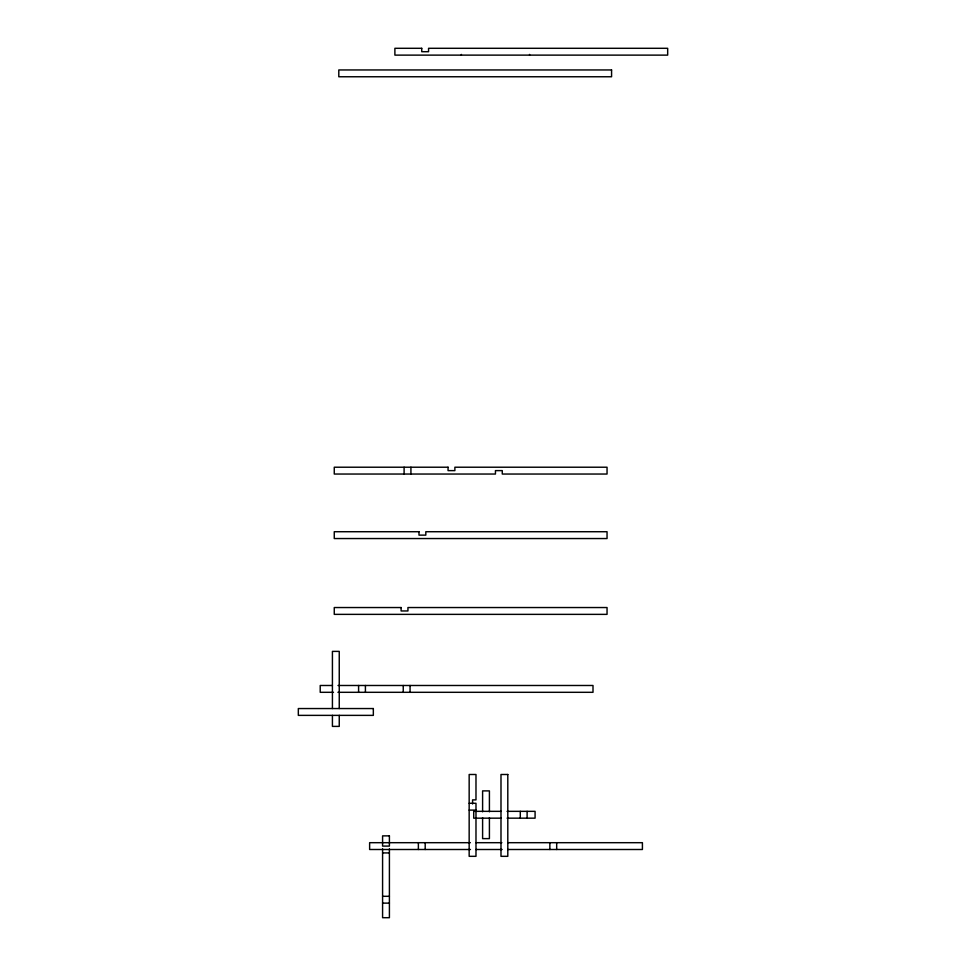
<?xml version="1.0" encoding="UTF-8"?>
<svg xmlns="http://www.w3.org/2000/svg" width="966" height="966" viewBox="0 0 966 966"><rect width="100%" height="100%" fill="white"/><g stroke="black" fill="none" stroke-linecap="round" stroke-linejoin="round"><path stroke-width="1.45" d="M332.425 685.486L320.217 685.486L320.217 692.308L333.499 692.308M338.015 685.486L593.003 685.486L593.003 692.308L337.931 692.308M469.162 803.289L475.984 803.289L475.984 856.323L469.162 856.323L469.162 774.49L475.984 774.49L475.984 799.884L472.579 799.884L472.579 803.978M469.162 810.112L475.984 810.112M501.173 811.343L473.714 811.343L473.714 818.166L501.197 818.166M507.053 811.343L535.079 811.343L535.079 818.166L507.09 818.166M470.382 842.69L369.628 842.69L369.628 849.5L470.454 849.5M475.984 842.69L501.873 842.69M507.802 842.69L642.414 842.69L642.414 849.5L507.802 849.5M475.984 849.5L502.127 849.5M382.584 852.918L389.407 852.918M382.584 896.303L389.407 896.303M382.584 903.125L389.407 903.125M556.682 842.69L556.682 849.5M549.859 842.69L549.859 849.5M529.573 54.434L529.573 55.122M527.11 811.343L527.11 818.166M520.288 811.343L520.288 818.166M489.412 811.766L489.412 790.888L482.602 790.888L482.602 811.766M489.412 817.731L489.412 838.621L482.602 838.621L482.602 817.731M461.374 54.434L461.374 55.122M425.197 842.69L425.197 849.5M418.375 842.69L418.375 849.5M410.924 467.218L410.924 474.04M410.067 685.486L410.067 692.308M404.102 467.218L404.102 474.04M403.245 685.486L403.245 692.308M389.407 848.824L389.407 917.7L382.584 917.7L382.584 848.824M365.414 685.486L365.414 692.308M358.591 685.486L358.591 692.308M339.247 708.549L339.247 651.386L332.425 651.386L332.425 708.549M339.247 715.371L339.247 726.396L332.425 726.396L332.425 715.371M421.744 48.3L394.889 48.3L394.889 55.122L667.675 55.122L667.675 48.3L428.566 48.3L428.566 51.705L421.744 51.705L421.744 48.3M611.575 69.95L338.8 69.95L338.8 76.761L611.575 76.761L611.575 69.95M448.055 467.218L334.26 467.218L334.26 474.04L495.449 474.04L495.449 470.623L502.272 470.623L502.272 474.04L607.046 474.04L607.046 467.218L454.877 467.218L454.877 470.623L448.055 470.623L448.055 467.218M418.99 531.723L334.26 531.723L334.26 538.545L607.046 538.545L607.046 531.723L425.813 531.723L425.813 535.128L418.99 535.128L418.99 531.723M401.119 607.542L334.26 607.542L334.26 614.364L607.046 614.364L607.046 607.542L407.942 607.542L407.942 610.959L401.119 610.959L401.119 607.542M373.335 708.549L298.325 708.549L298.325 715.371L373.335 715.371L373.335 708.549M507.802 774.49L500.992 774.49L500.992 856.323L507.802 856.323L507.802 774.49M389.407 835.868L382.584 835.868L382.584 846.095L389.407 846.095L389.407 835.868"/></g></svg>
